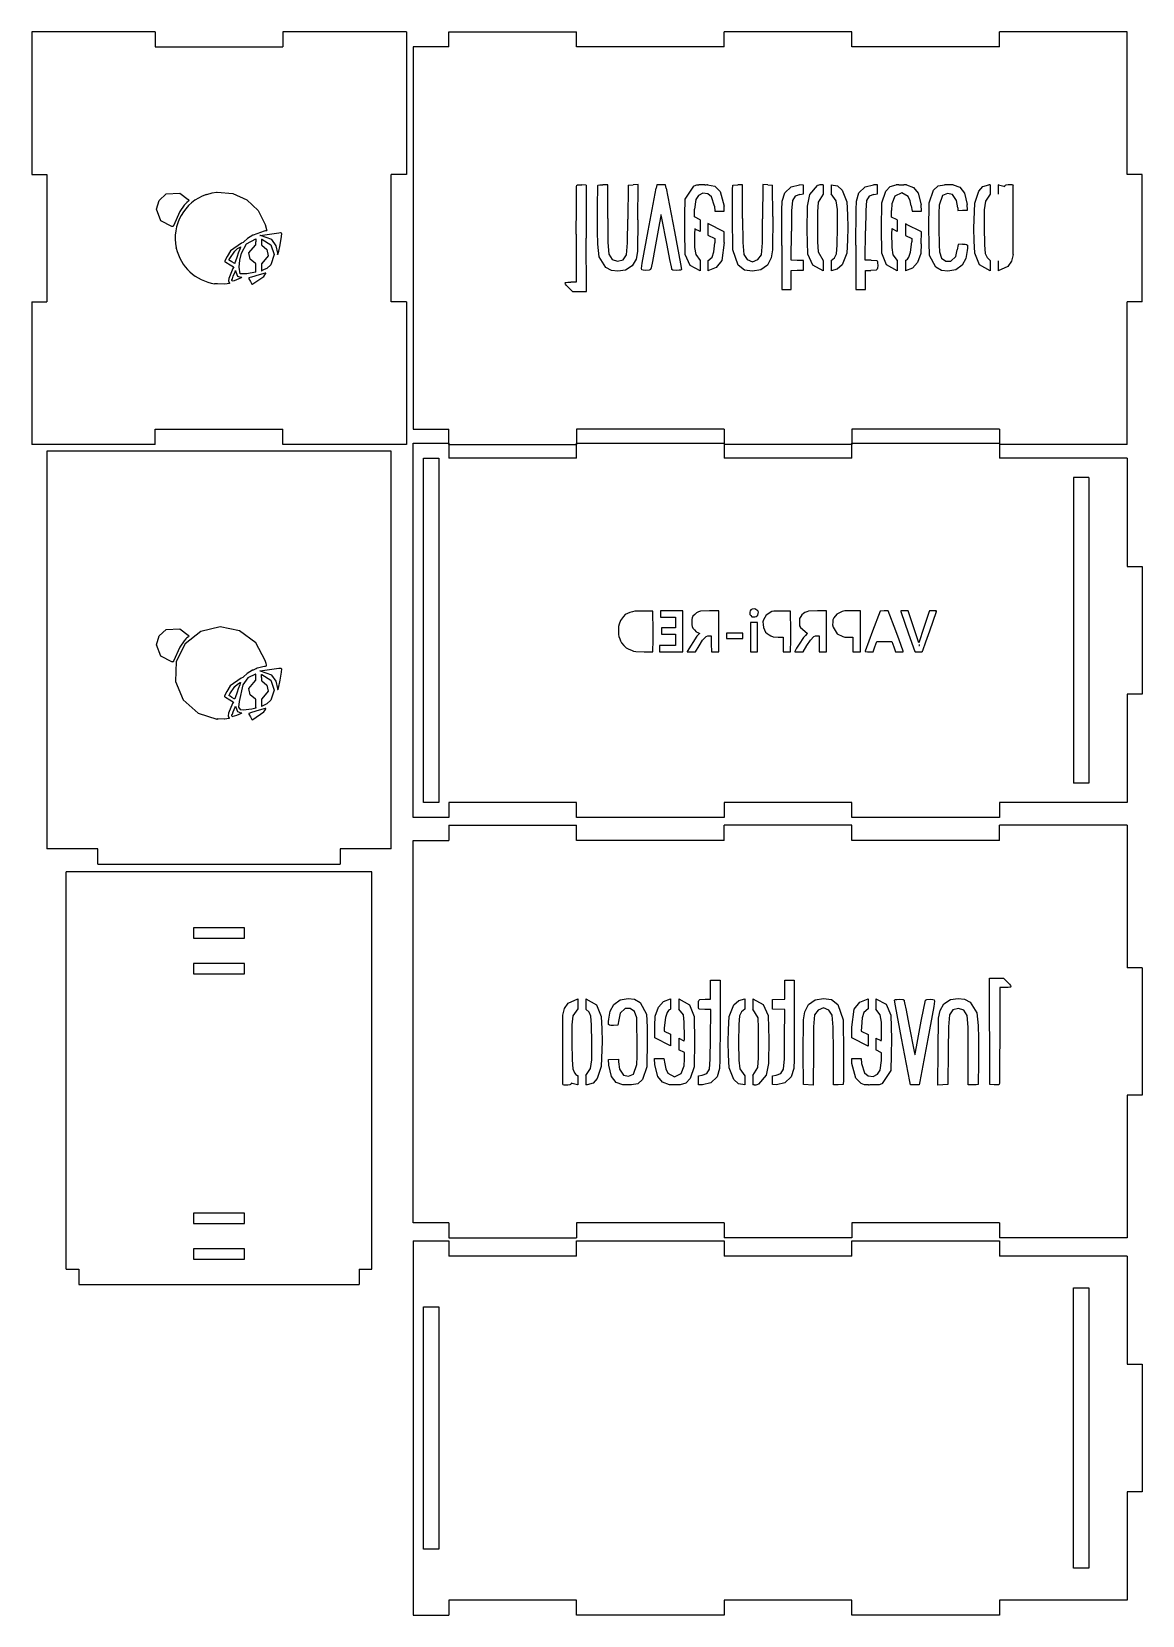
# Model space of a CAD drawing. Header units: millimetres. Extents: x 0 to 436, y 0 to 622.
import ezdxf

# ---------------------------------------------------------------- set-up
doc = ezdxf.new("R2010")
doc.units = ezdxf.units.MM

msp = doc.modelspace()

# ---------------------------------------------------------------- linework, layer by layer
at = {"color": 7, "linetype": 'Continuous'}
for p, q in [((0.13, 621.56), (0.13, 565.56)), ((48.63, 621.56), (0.13, 621.56)), ((48.63, 621.56), (48.63, 615.56)), ((98.63, 621.56), (98.63, 615.56)), ((147.13, 621.56), (98.63, 621.56)), ((147.13, 621.56), (147.13, 565.56)), ((163.85, 621.56), (213.85, 621.56)), ((163.85, 615.56), (163.85, 621.56)), ((213.85, 615.56), (213.85, 621.56)), ((321.85, 621.56), (271.85, 621.56)), ((271.85, 615.56), (271.85, 621.56)), ((321.85, 615.56), (321.85, 621.56)), ((429.85, 621.56), (379.85, 621.56)), ((379.85, 615.56), (379.85, 621.56)), ((429.85, 565.56), (429.85, 621.56)), ((48.63, 615.56), (98.63, 615.56)), ((163.85, 615.56), (149.85, 615.56)), ((149.85, 615.56), (149.85, 465.56)), ((271.85, 615.56), (213.85, 615.56)), ((379.85, 615.56), (321.85, 615.56)), ((0.13, 565.56), (6.13, 565.56)), ((6.13, 565.56), (6.13, 515.56)), ((141.13, 515.56), (141.13, 565.56)), ((147.13, 565.56), (141.13, 565.56)), ((435.85, 565.56), (429.85, 565.56)), ((435.85, 515.56), (435.85, 565.56)), ((217.63, 561.37), (215.91, 561.45)), ((217.63, 561.37), (217.7, 540.47)), ((226.14, 561.51), (224.26, 561.51)), ((226.14, 548.23), (226.14, 561.51)), ((234.15, 561.37), (234.01, 548.02)), ((234.15, 561.37), (236.09, 561.45)), ((238.03, 561.54), (236.09, 561.45)), ((237.94, 547.68), (238.03, 561.54)), ((245.43, 561.51), (245.15, 560.15)), ((248.75, 561.51), (245.43, 561.51)), ((249.04, 560.15), (248.75, 561.51)), ((260, 561.03), (259.92, 560.98)), ((260, 561.02), (260, 561.03)), ((263.02, 561.47), (261.91, 561.49)), ((264.16, 561.5), (263.02, 561.47)), ((278.99, 561.51), (277.19, 561.51)), ((279.06, 548.23), (278.99, 561.51)), ((286.96, 561.54), (286.88, 548.1)), ((288.87, 561.45), (286.96, 561.54)), ((288.87, 561.45), (290.78, 561.37)), ((290.86, 548.99), (290.78, 561.37)), ((302.97, 561.37), (301.4, 561.45)), ((302.97, 557.96), (302.97, 561.37)), ((308.51, 561.23), (308.43, 561.18)), ((308.51, 561.21), (308.51, 561.23)), ((310.6, 561.48), (310.12, 561.48)), ((310.6, 561.48), (310.6, 557.78)), ((313.79, 561.49), (313.79, 557.87)), ((313.79, 561.49), (313.79, 561.49)), ((331.93, 561.51), (330.42, 561.48)), ((331.93, 557.88), (331.93, 561.51)), ((340.33, 561.49), (339.22, 561.5)), ((343.32, 561.5), (342.26, 561.49)), ((361.6, 561.49), (358.29, 561.49)), ((376.13, 561.48), (375.63, 561.48)), ((376.13, 561.48), (376.13, 557.86)), ((379.32, 561.5), (379.32, 557.85)), ((379.48, 561.5), (379.32, 561.5)), ((385.16, 534.73), (385.16, 561.15)), ((68.66, 557.64), (68.76, 557.68)), ((68.76, 557.68), (68.84, 557.71)), ((72.7, 558.52), (72.75, 558.52)), ((72.75, 558.52), (72.91, 558.54)), ((271.8, 551.15), (271.8, 553.09)), ((301.54, 557.72), (302.97, 557.96)), ((330.54, 557.7), (331.93, 557.88)), ((345.22, 553.21), (345.51, 551.15)), ((349.18, 551.15), (349.05, 553.63)), ((367.26, 551.57), (367.16, 553.7)), ((260.12, 548.88), (260.21, 551.9)), ((262.44, 547.73), (260.12, 548.88)), ((262.44, 547.73), (262.44, 543.19)), ((267.98, 553.07), (268.17, 551.15)), ((268.17, 551.15), (271.8, 551.15)), ((337.47, 548.8), (337.47, 551.44)), ((339.7, 547.71), (337.47, 548.8)), ((339.7, 547.71), (339.7, 543.21)), ((345.51, 551.15), (349.18, 551.15)), ((363.41, 552.43), (363.41, 551.4)), ((363.41, 551.4), (365.33, 551.48)), ((365.33, 551.48), (367.26, 551.57)), ((55.67, 545.08), (55.47, 545.09)), ((55.75, 545.37), (55.67, 545.08)), ((87.01, 541.76), (86.95, 541.73)), ((89.58, 541.55), (89.82, 541.61)), ((89.93, 541.54), (89.58, 541.55)), ((213.78, 542.15), (213.78, 523.27)), ((265.44, 546.24), (265.44, 541.69)), ((271.8, 543.07), (265.44, 546.24)), ((265.44, 541.69), (268.09, 540.36)), ((271.8, 538.84), (271.8, 543.07)), ((298.08, 531.88), (298.18, 543.25)), ((327.18, 531.86), (327.28, 543.38)), ((342.89, 546.15), (342.89, 541.62)), ((343.28, 545.96), (342.89, 546.15)), ((342.89, 541.62), (345.4, 540.36)), ((349.16, 543.08), (343.28, 545.96)), ((349.06, 538.33), (349.16, 543.08)), ((56.87, 536.64), (56.86, 536.75)), ((83.13, 538.87), (82.42, 538.62)), ((83.34, 539.11), (83.13, 538.87)), ((87.9, 537.78), (88.12, 537.86)), ((88.02, 540.26), (88.08, 540.27)), ((88.08, 540.27), (88.08, 539.08)), ((88.12, 537.86), (88.08, 539.08)), ((90.32, 540.2), (90.27, 539.04)), ((90.27, 539.04), (90.28, 537.81)), ((90.28, 537.81), (90.48, 537.73)), ((90.32, 540.2), (90.42, 540.18)), ((96.64, 534.67), (96.64, 534.67)), ((217.77, 519.56), (217.7, 540.47)), ((268.09, 540.36), (268.09, 538.67)), ((294.41, 537.68), (294.41, 520.39)), ((323.51, 537.85), (323.51, 520.39)), ((345.4, 540.36), (345.39, 539.08)), ((363.57, 538.1), (363.27, 535.97)), ((365.3, 538.18), (363.57, 538.1)), ((385.15, 534.12), (385.16, 534.73)), ((79.43, 529.27), (79.09, 528.6)), ((79.37, 529.31), (79.43, 529.27)), ((88.12, 530.5), (87.91, 530.57)), ((88.08, 527.18), (88.13, 528.81)), ((88.13, 528.81), (88.12, 530.5)), ((90.46, 530.61), (90.27, 530.54)), ((90.27, 530.54), (90.27, 529.13)), ((262.44, 531.82), (262.44, 527.67)), ((265.44, 531.68), (265.44, 527.69)), ((300.47, 531.81), (298.08, 531.88)), ((302.97, 531.72), (300.47, 531.81)), ((302.97, 528.02), (302.97, 531.72)), ((310.6, 531.78), (310.6, 527.71)), ((313.79, 531.73), (313.79, 527.69)), ((329.5, 531.86), (327.18, 531.86)), ((339.7, 531.79), (339.7, 527.71)), ((342.89, 531.74), (342.89, 527.68)), ((376.13, 531.79), (376.13, 527.71)), ((379.32, 531.7), (379.32, 527.67)), ((73, 522.55), (73, 522.55)), ((78.75, 523.74), (78.75, 523.74)), ((79.93, 527.34), (80.15, 527.8)), ((80.15, 527.8), (80.17, 527.36)), ((81.87, 526.49), (81.88, 526.49)), ((82.24, 525.2), (82.63, 525.19)), ((82.63, 525.19), (82.42, 525.08)), ((83.05, 526.37), (83.05, 526.37)), ((86.89, 522.55), (86.89, 522.55)), ((88.08, 527.18), (87.94, 527.14)), ((213.78, 523.27), (211.62, 523.27)), ((298.12, 527.86), (300.5, 527.93)), ((298.12, 520.39), (298.12, 527.86)), ((300.5, 527.93), (302.97, 528.02)), ((327.22, 527.88), (329.35, 527.88)), ((327.22, 520.39), (327.22, 527.88)), ((210.83, 521.02), (212.31, 519.56)), ((212.31, 519.56), (217.77, 519.56)), ((212.31, 519.56), (212.31, 519.56)), ((294.41, 520.39), (298.12, 520.39)), ((323.51, 520.39), (327.22, 520.39)), ((0.13, 515.56), (0.13, 459.56)), ((0.13, 515.56), (6.13, 515.56)), ((147.13, 515.56), (141.13, 515.56)), ((147.13, 515.56), (147.13, 459.56)), ((429.85, 459.56), (429.85, 515.56)), ((435.85, 515.56), (429.85, 515.56)), ((48.63, 465.56), (98.63, 465.56)), ((48.63, 459.56), (48.63, 465.56)), ((98.63, 459.56), (98.63, 465.56)), ((149.85, 465.56), (163.85, 465.56)), ((149.85, 313.15), (149.85, 460.15)), ((149.85, 460.15), (163.85, 460.15)), ((163.85, 459.56), (163.85, 465.56)), ((163.85, 460.15), (163.85, 454.15)), ((213.85, 465.56), (213.85, 459.56)), ((271.85, 465.56), (213.85, 465.56)), ((213.85, 454.15), (213.85, 460.15)), ((213.85, 460.15), (271.85, 460.15)), ((271.85, 465.56), (271.85, 459.56)), ((271.85, 460.15), (271.85, 454.15)), ((321.85, 465.56), (321.85, 459.56)), ((379.85, 465.56), (321.85, 465.56)), ((321.85, 454.15), (321.85, 460.15)), ((321.85, 460.15), (379.85, 460.15)), ((379.85, 465.56), (379.85, 459.56)), ((379.85, 460.15), (379.85, 454.15)), ((48.63, 459.56), (0.13, 459.56)), ((6.13, 456.89), (6.13, 300.89)), ((141.13, 456.89), (6.13, 456.89)), ((147.13, 459.56), (98.63, 459.56)), ((141.13, 300.89), (141.13, 456.89)), ((153.85, 454.15), (159.8, 454.15)), ((153.85, 319.15), (153.85, 454.15)), ((159.8, 454.15), (159.8, 319.15)), ((163.85, 459.56), (213.85, 459.56)), ((213.85, 454.15), (163.85, 454.15)), ((321.85, 459.56), (271.85, 459.56)), ((321.85, 454.15), (271.85, 454.15)), ((429.85, 459.56), (379.85, 459.56)), ((429.85, 454.15), (379.85, 454.15)), ((429.85, 454.15), (429.85, 411.65)), ((414.85, 446.65), (408.9, 446.65)), ((408.9, 446.65), (408.9, 326.65)), ((414.85, 446.65), (414.85, 326.65)), ((429.85, 411.65), (435.85, 411.65)), ((435.85, 411.65), (435.85, 361.65)), ((233, 392.84), (232.27, 392.11)), ((233.93, 393.28), (233, 392.84)), ((236.81, 394.21), (235.83, 393.97)), ((240.34, 394.22), (236.81, 394.21)), ((243.88, 394.23), (240.34, 394.22)), ((243.91, 386.38), (243.88, 394.23)), ((251.16, 394.3), (246.77, 394.3)), ((246.77, 394.3), (246.77, 393.02)), ((246.77, 393.02), (246.77, 391.75)), ((246.77, 391.75), (249.74, 391.75)), ((249.74, 391.75), (252.71, 391.75)), ((255.54, 394.3), (251.16, 394.3)), ((252.71, 391.75), (252.71, 389.7)), ((255.54, 386.24), (255.54, 394.3)), ((259.31, 391.55), (259.07, 390.85)), ((259.55, 392.24), (259.31, 391.55)), ((260.23, 392.91), (259.55, 392.24)), ((260.91, 393.57), (260.23, 392.91)), ((261.72, 393.89), (260.91, 393.57)), ((262.54, 394.22), (261.72, 393.89)), ((266.1, 394.27), (262.54, 394.22)), ((269.67, 394.32), (266.1, 394.27)), ((269.67, 386.25), (269.67, 394.32)), ((281.83, 393.39), (281.83, 392.89)), ((281.83, 392.89), (282.23, 392.44)), ((282.27, 394.74), (282.05, 394.31)), ((282.23, 392.44), (282.62, 392)), ((282.75, 394.94), (282.27, 394.74)), ((282.62, 392), (283.32, 391.95)), ((285.26, 393.84), (285, 394.28)), ((285.18, 393.28), (285.26, 393.84)), ((291.23, 394.23), (290.45, 393.98)), ((294.55, 394.23), (291.23, 394.23)), ((297.87, 394.23), (294.55, 394.23)), ((297.91, 386.38), (297.87, 394.23)), ((301.83, 392.02), (301.41, 391.26)), ((302.26, 392.79), (301.83, 392.02)), ((302.89, 393.25), (302.26, 392.79)), ((304.94, 394.21), (304.23, 393.96)), ((308.44, 394.26), (304.94, 394.21)), ((311.94, 394.32), (308.44, 394.26)), ((311.94, 386.25), (311.94, 394.32)), ((314.81, 391.51), (314.47, 390.77)), ((319.08, 394.29), (318.16, 394.08)), ((322.15, 394.29), (319.08, 394.29)), ((325.23, 394.3), (322.15, 394.29)), ((325.23, 386.24), (325.23, 394.3)), ((332.95, 394.23), (330.01, 386.32)), ((334.58, 394.27), (332.95, 394.23)), ((336.2, 394.31), (334.58, 394.27)), ((339.12, 386.49), (336.2, 394.31)), ((342.53, 394.3), (341.06, 394.3)), ((341.06, 394.3), (341.06, 394.02)), ((344, 394.3), (342.53, 394.3)), ((346.1, 387.99), (344, 394.3)), ((352.38, 394.3), (352.25, 394.05)), ((355.02, 393.94), (352.35, 386.38)), ((353.85, 394.3), (352.38, 394.3)), ((355.02, 393.94), (355.15, 394.24)), ((230.32, 386.59), (230.31, 385.04)), ((230.33, 388.15), (230.32, 386.59)), ((230.56, 389.03), (230.33, 388.15)), ((249.95, 387.65), (247.19, 387.65)), ((247.19, 387.65), (247.23, 386.42)), ((247.23, 386.42), (247.27, 385.18)), ((252.71, 387.65), (249.95, 387.65)), ((252.71, 389.7), (252.71, 387.65)), ((255.54, 378.18), (255.54, 386.24)), ((259.07, 390.85), (259.07, 389.84)), ((259.07, 389.84), (259.07, 388.83)), ((259.07, 388.83), (259.3, 388.17)), ((259.3, 388.17), (259.52, 387.51)), ((259.52, 387.51), (260.15, 386.82)), ((260.15, 386.82), (260.77, 386.12)), ((260.77, 386.12), (261.44, 385.8)), ((269.67, 378.17), (269.67, 386.25)), ((269.67, 386.25), (269.67, 386.25)), ((275.96, 385.53), (272.78, 385.53)), ((272.78, 385.53), (272.78, 384.47)), ((279.14, 385.53), (275.96, 385.53)), ((279.14, 384.47), (279.14, 385.53)), ((283.53, 389.77), (282.11, 389.77)), ((282.11, 389.77), (282.11, 383.98)), ((284.94, 389.77), (283.53, 389.77)), ((284.94, 383.98), (284.94, 389.77)), ((287.27, 390.83), (287.02, 390)), ((287.02, 390), (287.1, 388.88)), ((287.1, 388.88), (287.18, 387.77)), ((287.18, 387.77), (287.62, 386.88)), ((287.62, 386.88), (288.05, 385.99)), ((288.05, 385.99), (288.63, 385.46)), ((301.41, 391.26), (301.41, 389.84)), ((301.41, 389.84), (301.41, 388.43)), ((301.41, 388.43), (301.78, 387.72)), ((311.94, 378.18), (311.94, 386.25)), ((314.39, 389.81), (314.31, 388.85)), ((314.31, 388.85), (314.54, 387.94)), ((314.47, 390.77), (314.39, 389.81)), ((325.23, 378.18), (325.23, 386.24)), ((325.23, 386.24), (325.23, 386.24)), ((330.01, 386.32), (327.06, 378.41)), ((348.2, 381.69), (346.1, 387.99)), ((350.17, 387.75), (348.2, 381.69)), ((230.31, 385.04), (230.5, 384.26)), ((231.12, 382.58), (231.54, 381.68)), ((231.54, 381.68), (232.48, 380.73)), ((232.48, 380.73), (233.42, 379.77)), ((233.42, 379.77), (234.42, 379.27)), ((249.57, 380.69), (246.42, 380.66)), ((246.42, 380.66), (246.42, 379.45)), ((246.42, 379.45), (246.42, 378.25)), ((247.27, 385.18), (249.99, 385.14)), ((252.71, 380.73), (249.57, 380.69)), ((249.99, 385.14), (252.71, 385.1)), ((252.71, 385.1), (252.71, 382.92)), ((252.71, 382.92), (252.71, 380.73)), ((260.54, 378.25), (261.97, 380.61)), ((264.78, 384.27), (265.36, 384.54)), ((265.36, 384.54), (266.03, 384.54)), ((266.03, 384.54), (266.7, 384.54)), ((266.7, 384.54), (266.74, 381.4)), ((266.74, 381.4), (266.78, 378.25)), ((272.78, 384.47), (272.78, 383.41)), ((272.78, 383.41), (275.96, 383.41)), ((275.96, 383.41), (279.14, 383.41)), ((279.14, 383.41), (279.14, 384.47)), ((282.11, 383.98), (282.11, 378.18)), ((284.94, 378.18), (284.94, 383.98)), ((290.15, 384.5), (291.09, 384.06)), ((291.09, 384.06), (293.03, 384)), ((293.03, 384), (294.98, 383.95)), ((294.98, 383.95), (294.98, 381.06)), ((294.98, 381.06), (294.98, 378.18)), ((302.95, 383.88), (301.23, 381.2)), ((302.82, 378.25), (304.28, 380.65)), ((303.7, 384.66), (302.95, 383.88)), ((307.03, 384.25), (307.65, 384.54)), ((307.65, 384.54), (308.38, 384.54)), ((308.38, 384.54), (309.11, 384.54)), ((309.11, 384.54), (309.11, 381.36)), ((309.11, 381.36), (309.11, 378.18)), ((318.37, 384.17), (319.08, 383.98)), ((319.08, 383.98), (320.67, 383.98)), ((320.67, 383.98), (322.26, 383.98)), ((322.26, 383.98), (322.26, 381.08)), ((322.26, 381.08), (322.26, 378.18)), ((330.24, 378.25), (330.95, 380.23)), ((330.95, 380.23), (331.66, 382.21)), ((331.66, 382.21), (334.65, 382.25)), ((334.65, 382.25), (337.63, 382.29)), ((337.63, 382.29), (338.32, 380.23)), ((338.32, 380.23), (339.01, 378.18)), ((348.19, 380.73), (348.4, 380.73)), ((348.4, 380.73), (348.49, 381.12)), ((55.67, 374.2), (55.47, 374.22)), ((55.75, 374.49), (55.67, 374.2)), ((236.25, 378.53), (237.09, 378.29)), ((237.09, 378.29), (240.45, 378.22)), ((240.45, 378.22), (243.8, 378.15)), ((243.8, 378.15), (243.88, 378.34)), ((243.88, 378.34), (243.88, 378.34)), ((246.42, 378.25), (250.98, 378.22)), ((250.98, 378.22), (255.54, 378.18)), ((257.24, 378.35), (257.24, 378.17)), ((257.24, 378.17), (258.89, 378.21)), ((258.89, 378.21), (260.54, 378.25)), ((266.78, 378.25), (268.23, 378.21)), ((268.23, 378.21), (269.67, 378.17)), ((282.11, 378.18), (283.53, 378.18)), ((283.53, 378.18), (284.94, 378.18)), ((294.98, 378.18), (296.39, 378.18)), ((296.39, 378.18), (297.81, 378.18)), ((297.81, 378.18), (297.88, 378.36)), ((299.5, 378.34), (299.5, 378.17)), ((299.5, 378.17), (301.16, 378.21)), ((301.16, 378.21), (302.82, 378.25)), ((309.11, 378.18), (310.53, 378.18)), ((310.53, 378.18), (311.94, 378.18)), ((322.26, 378.18), (323.74, 378.18)), ((323.74, 378.18), (325.23, 378.18)), ((327.06, 378.41), (327.18, 378.29)), ((328.77, 378.21), (330.24, 378.25)), ((339.01, 378.18), (340.53, 378.18)), ((340.53, 378.18), (342.05, 378.18)), ((342.05, 378.18), (342.05, 378.43)), ((342.05, 378.43), (342.05, 378.43)), ((346.64, 378.32), (346.73, 378.18)), ((346.73, 378.18), (348.28, 378.18)), ((348.28, 378.18), (349.44, 378.18)), ((349.54, 378.45), (349.44, 378.18)), ((349.61, 378.64), (349.54, 378.45)), ((83.01, 368.19), (82.29, 367.94)), ((83.21, 368.42), (83.01, 368.19)), ((86.88, 371.08), (86.82, 371.05)), ((86.88, 371.08), (88.16, 371.7)), ((87.9, 366.9), (88.12, 366.98)), ((88.13, 369.45), (87.97, 369.44)), ((88.12, 366.98), (88.13, 368.21)), ((88.13, 368.21), (88.13, 369.45)), ((88.16, 371.7), (88.64, 371.96)), ((88.64, 371.96), (89.21, 372.1)), ((89.58, 370.67), (89.82, 370.73)), ((89.93, 370.66), (89.58, 370.67)), ((90.27, 368.15), (90.27, 369.33)), ((90.27, 369.33), (90.42, 369.3)), ((90.27, 368.16), (90.28, 366.93)), ((90.28, 366.93), (90.48, 366.85)), ((96.64, 363.79), (96.64, 363.79)), ((435.85, 361.65), (429.85, 361.65)), ((429.85, 361.65), (429.85, 319.15)), ((79.3, 358.58), (78.96, 357.91)), ((79.23, 358.63), (79.3, 358.58)), ((79.93, 356.46), (80.15, 356.92)), ((80.15, 356.92), (80.17, 356.48)), ((81.87, 355.61), (81.88, 355.61)), ((82.24, 354.32), (82.63, 354.31)), ((82.63, 354.31), (82.42, 354.2)), ((83.05, 355.49), (83.05, 355.49)), ((88.12, 359.62), (87.91, 359.7)), ((88.08, 356.3), (87.94, 356.26)), ((88.13, 357.93), (88.12, 359.62)), ((90.46, 359.73), (90.27, 359.66)), ((90.27, 359.66), (90.27, 358.26)), ((90.32, 358.27), (90.32, 358.27)), ((72.82, 351.8), (72.87, 351.86)), ((72.87, 351.86), (73, 351.67)), ((75.76, 351.59), (75.76, 351.59)), ((78.75, 352.86), (78.75, 352.86)), ((86.89, 351.67), (86.89, 351.67)), ((414.85, 326.65), (408.9, 326.65)), ((159.8, 319.15), (153.85, 319.15)), ((213.85, 319.15), (163.85, 319.15)), ((163.85, 319.15), (163.85, 313.15)), ((213.85, 313.15), (213.85, 319.15)), ((321.85, 319.15), (271.85, 319.15)), ((271.85, 319.15), (271.85, 313.15)), ((321.85, 313.15), (321.85, 319.15)), ((429.85, 319.15), (379.85, 319.15)), ((379.85, 319.15), (379.85, 313.15)), ((163.85, 313.15), (149.85, 313.15)), ((271.85, 313.15), (213.85, 313.15)), ((379.85, 313.15), (321.85, 313.15)), ((163.85, 310.2), (163.85, 304.2)), ((163.85, 310.2), (213.85, 310.2)), ((213.85, 304.2), (213.85, 310.2)), ((271.85, 304.2), (271.85, 310.2)), ((321.85, 310.2), (271.85, 310.2)), ((321.85, 304.2), (321.85, 310.2)), ((379.85, 304.2), (379.85, 310.2)), ((429.85, 310.2), (379.85, 310.2)), ((429.85, 310.2), (429.85, 254.2)), ((26.13, 300.89), (6.13, 300.89)), ((26.13, 294.89), (26.13, 300.89)), ((141.13, 300.89), (121.13, 300.89)), ((121.13, 300.89), (121.13, 294.89)), ((149.85, 154.2), (149.85, 304.2)), ((149.85, 304.2), (163.85, 304.2)), ((271.85, 304.2), (213.85, 304.2)), ((379.85, 304.2), (321.85, 304.2)), ((26.13, 294.89), (121.13, 294.89)), ((13.63, 135.9), (13.63, 291.9)), ((133.63, 291.9), (13.63, 291.9)), ((133.63, 135.9), (133.63, 291.9)), ((83.63, 269.9), (63.63, 269.9)), ((63.63, 269.9), (63.63, 265.9)), ((83.63, 265.9), (83.63, 269.9)), ((63.63, 265.9), (83.63, 265.9)), ((83.63, 255.9), (63.63, 255.9)), ((63.63, 255.9), (63.63, 251.9)), ((83.63, 251.9), (83.63, 255.9)), ((63.63, 251.9), (83.63, 251.9)), ((266.48, 249.37), (270.19, 249.37)), ((266.48, 241.88), (266.48, 249.37)), ((270.19, 249.37), (270.19, 231.91)), ((295.58, 249.37), (299.29, 249.37)), ((295.58, 241.9), (295.58, 249.37)), ((299.29, 249.37), (299.29, 232.08)), ((375.93, 250.2), (381.39, 250.2)), ((376.07, 208.39), (375.93, 250.2)), ((381.39, 250.2), (382.87, 248.74)), ((435.85, 254.2), (429.85, 254.2)), ((435.85, 254.2), (435.85, 204.2)), ((379.92, 246.49), (379.92, 227.61)), ((382.08, 246.49), (379.92, 246.49)), ((214.38, 242.09), (214.38, 238.06)), ((217.57, 242.05), (217.57, 237.97)), ((250.81, 242.08), (250.81, 238.02)), ((254, 242.05), (254, 237.97)), ((266.52, 237.9), (264.2, 237.9)), ((264.36, 241.88), (266.48, 241.88)), ((266.43, 226.38), (266.52, 237.9)), ((279.91, 242.07), (279.91, 238.03)), ((283.1, 242.05), (283.1, 237.98)), ((290.73, 241.74), (295.58, 241.9)), ((290.73, 238.04), (290.73, 241.74)), ((295.62, 237.88), (290.73, 238.04)), ((295.52, 226.51), (295.62, 237.88)), ((328.26, 242.07), (328.26, 238.08)), ((331.26, 242.09), (331.26, 237.94)), ((208.54, 235.03), (208.55, 235.64)), ((208.54, 208.61), (208.54, 235.03)), ((230.13, 231.67), (228.4, 231.58)), ((230.43, 233.79), (230.13, 231.67)), ((244.54, 226.68), (244.64, 231.43)), ((248.31, 230.68), (248.3, 229.4)), ((321.9, 226.69), (321.9, 230.92)), ((325.62, 231.1), (325.61, 229.4)), ((250.81, 223.61), (244.54, 226.68)), ((248.3, 229.4), (250.81, 228.14)), ((250.81, 228.14), (250.81, 223.61)), ((254, 226.56), (254, 222.05)), ((328.26, 223.52), (321.9, 226.69)), ((325.61, 229.4), (328.26, 228.07)), ((328.26, 228.07), (328.26, 223.52)), ((331.26, 226.57), (331.26, 222.03)), ((226.44, 218.19), (230.29, 218.36)), ((226.55, 216.06), (226.44, 218.19)), ((230.29, 218.36), (230.29, 217.34)), ((244.52, 218.61), (248.19, 218.61)), ((244.65, 216.13), (244.52, 218.61)), ((248.19, 218.61), (248.48, 216.55)), ((256.23, 220.96), (254, 222.05)), ((256.23, 218.32), (256.23, 220.96)), ((302.92, 208.39), (302.84, 220.77)), ((306.83, 221.66), (306.74, 208.22)), ((314.72, 208.25), (314.64, 221.53)), ((321.9, 218.61), (325.53, 218.61)), ((321.9, 216.67), (321.9, 218.61)), ((325.53, 218.61), (325.72, 216.69)), ((333.59, 220.88), (331.26, 222.03)), ((333.49, 217.87), (333.59, 220.88)), ((355.67, 208.22), (355.76, 222.08)), ((359.69, 221.74), (359.55, 208.39)), ((367.56, 208.25), (367.56, 221.53)), ((214.38, 211.91), (214.38, 208.26)), ((217.57, 211.9), (217.57, 208.28)), ((261.77, 211.88), (263.16, 212.07)), ((261.77, 208.25), (261.77, 211.88)), ((279.91, 211.89), (279.91, 208.27)), ((283.1, 211.98), (283.1, 208.28)), ((290.73, 211.8), (292.16, 212.04)), ((290.73, 208.39), (290.73, 211.8)), ((214.38, 208.26), (214.23, 208.26)), ((218.08, 208.28), (217.57, 208.28)), ((235.41, 208.27), (232.1, 208.27)), ((251.44, 208.27), (250.38, 208.26)), ((254.48, 208.26), (253.38, 208.27)), ((263.28, 208.28), (261.77, 208.25)), ((279.91, 208.27), (279.91, 208.27)), ((283.58, 208.28), (283.1, 208.28)), ((285.27, 208.58), (285.19, 208.54)), ((285.19, 208.54), (285.19, 208.55)), ((292.3, 208.32), (290.73, 208.39)), ((306.74, 208.22), (302.92, 208.39)), ((316.51, 208.25), (314.72, 208.25)), ((330.68, 208.29), (329.54, 208.26)), ((331.79, 208.27), (330.68, 208.29)), ((333.78, 208.78), (333.7, 208.73)), ((333.7, 208.73), (333.7, 208.74)), ((344.95, 208.25), (344.66, 209.61)), ((348.27, 208.25), (344.95, 208.25)), ((348.55, 209.61), (348.27, 208.25)), ((359.55, 208.39), (355.67, 208.22)), ((369.44, 208.25), (367.56, 208.25)), ((377.79, 208.31), (376.07, 208.39)), ((435.85, 204.2), (429.85, 204.2)), ((429.85, 204.2), (429.85, 148.2)), ((83.63, 157.9), (63.63, 157.9)), ((63.63, 157.9), (63.63, 153.9)), ((83.63, 153.9), (83.63, 157.9)), ((63.63, 153.9), (83.63, 153.9)), ((163.85, 154.2), (149.85, 154.2)), ((163.85, 154.2), (163.85, 148.2)), ((271.85, 154.2), (213.85, 154.2)), ((213.85, 154.2), (213.85, 148.2)), ((271.85, 154.2), (271.85, 148.2)), ((379.85, 154.2), (321.85, 154.2)), ((321.85, 154.2), (321.85, 148.2)), ((379.85, 154.2), (379.85, 148.2)), ((83.63, 143.9), (63.63, 143.9)), ((63.63, 143.9), (63.63, 139.9)), ((83.63, 139.9), (83.63, 143.9)), ((149.85, 147.13), (149.85, 0.13)), ((149.85, 147.13), (163.85, 147.13)), ((163.85, 148.2), (213.85, 148.2)), ((163.85, 147.13), (163.85, 141.13)), ((213.85, 141.13), (213.85, 147.13)), ((213.85, 147.13), (271.85, 147.13)), ((321.85, 148.2), (271.85, 148.2)), ((271.85, 147.13), (271.85, 141.13)), ((321.85, 141.13), (321.85, 147.13)), ((321.85, 147.13), (379.85, 147.13)), ((429.85, 148.2), (379.85, 148.2)), ((379.85, 147.13), (379.85, 141.13)), ((63.63, 139.9), (83.63, 139.9)), ((213.85, 141.13), (163.85, 141.13)), ((321.85, 141.13), (271.85, 141.13)), ((429.85, 141.13), (379.85, 141.13)), ((429.85, 141.13), (429.85, 98.63)), ((13.63, 135.9), (18.63, 135.9)), ((18.63, 135.9), (18.63, 129.9)), ((128.63, 135.9), (133.63, 135.9)), ((128.63, 135.9), (128.63, 129.9)), ((18.63, 129.9), (128.63, 129.9)), ((408.9, 18.63), (408.9, 128.63)), ((408.9, 128.63), (414.85, 128.63)), ((414.85, 128.63), (414.85, 18.63)), ((153.85, 26.13), (153.85, 121.13)), ((153.85, 121.13), (159.8, 121.13)), ((159.8, 121.13), (159.8, 26.13)), ((429.85, 98.63), (435.85, 98.63)), ((435.85, 98.63), (435.85, 48.63)), ((435.85, 48.63), (429.85, 48.63)), ((429.85, 48.63), (429.85, 6.13)), ((159.8, 26.13), (153.85, 26.13)), ((414.85, 18.63), (408.9, 18.63)), ((149.85, 0.13), (163.85, 0.13)), ((213.85, 6.13), (163.85, 6.13)), ((163.85, 6.13), (163.85, 0.13)), ((213.85, 0.13), (213.85, 6.13)), ((271.85, 0.13), (213.85, 0.13)), ((321.85, 6.13), (271.85, 6.13)), ((271.85, 6.13), (271.85, 0.13)), ((321.85, 0.13), (321.85, 6.13)), ((379.85, 0.13), (321.85, 0.13)), ((429.85, 6.13), (379.85, 6.13)), ((379.85, 6.13), (379.85, 0.13))]:
    msp.add_line(p, q, dxfattribs=at)
at = {"color": 7, "linetype": 'Continuous', "flags": 128}
for points in [[(213.78, 542.15), (213.82, 552.71), (213.93, 560.62), (213.98, 561.28), (214.02, 561.34), (214.1, 561.38), (214.26, 561.41), (214.59, 561.45), (215.91, 561.45)], [(230.06, 527.61), (227.56, 527.83), (225.36, 528.99), (222.77, 533.2), (222.23, 538.18), (222.14, 543.2), (222.11, 553.25), (222.23, 560.79), (222.25, 561.11), (222.27, 561.26), (222.32, 561.33), (222.39, 561.36), (223, 561.46), (224.26, 561.51)], [(241.09, 527.88), (240.02, 527.94), (239.53, 528.14), (239.36, 528.61), (239.67, 530.73), (241.94, 543.35), (245.15, 560.15)], [(249.04, 560.15), (252.36, 543.18), (254.72, 530.43), (255.04, 528.3), (254.91, 528.09), (254.66, 528.01), (254.12, 527.92), (253.04, 527.88), (251.62, 528.04), (251.33, 528.24), (251.24, 528.59), (251.1, 529.29), (250.54, 532.12), (249.45, 537.78), (247.18, 549.08), (247.04, 549.6), (247.03, 549.65), (247.02, 549.67), (247.02, 549.67), (247.01, 549.62), (247, 549.57), (246.95, 549.34), (246.41, 546.51), (244.58, 536.43), (243.63, 531.39), (243.1, 528.89), (242.93, 528.27), (242.36, 528), (241.09, 527.88)], [(262.44, 527.67), (258.4, 529.86), (256.51, 534.08), (256.32, 543.43), (256.32, 549.67), (256.56, 555.9), (259.92, 560.98)], [(260, 561.02), (261.05, 561.4), (261.91, 561.49)], [(264.16, 561.5), (264.74, 561.47), (265.18, 561.55), (265.25, 561.54), (265.28, 561.51), (265.28, 561.47)], [(265.28, 561.47), (268.18, 560.94), (270.28, 558.82), (271.8, 553.09)], [(275.02, 548.73), (275.05, 556.02), (275.09, 558.76), (275.13, 560.12), (275.16, 560.8), (275.18, 561.15), (275.22, 561.31), (275.37, 561.38), (277.19, 561.51)], [(294.41, 537.68), (294.47, 551.54), (294.62, 555), (295.61, 558.29), (298.08, 560.66), (301.4, 561.45)], [(310.6, 527.71), (306.57, 529.94), (304.66, 534.2), (304.39, 543.63), (304.51, 553.06), (305.42, 557.65), (308.43, 561.18)], [(313.79, 561.49), (316.23, 561.09), (318.09, 559.42), (319.91, 554.77), (320.22, 549.75), (320.28, 544.72), (320.21, 539.69), (319.89, 534.67), (318.05, 530.06), (316.17, 528.42), (313.79, 527.69)], [(323.51, 537.85), (323.56, 551.62), (323.69, 555.06), (324.65, 558.33), (327.12, 560.69), (330.42, 561.48)], [(339.7, 527.71), (335.53, 530.1), (333.67, 534.61), (333.54, 544.49), (333.7, 554.37), (335.19, 558.99), (336.9, 560.76), (339.22, 561.5)], [(340.32, 561.49), (341.41, 561.48), (342.26, 561.49)], [(343.32, 561.5), (346.05, 560.47), (347.95, 558.16), (349.05, 553.63)], [(359.61, 527.6), (357.05, 527.89), (354.83, 529.21), (352.42, 533.7), (352.17, 538.88), (352.11, 544.07), (352.22, 554.45), (353.88, 559.31), (355.76, 561.07), (358.29, 561.49)], [(361.6, 561.49), (364.3, 560.5), (366.09, 558.18), (367.16, 553.7)], [(376.13, 527.71), (371.98, 530.1), (370.18, 534.62), (369.86, 539.54), (369.79, 544.47), (370.1, 554.33), (371.67, 558.97), (373.32, 560.78), (375.63, 561.48)], [(379.48, 561.5), (381.52, 560.97), (381.88, 560.8), (381.92, 560.81), (381.94, 560.82), (381.96, 560.89), (381.97, 561.07), (382.16, 561.35), (382.49, 561.46), (383.2, 561.55), (384.62, 561.55)], [(384.62, 561.55), (385.04, 561.47), (385.16, 561.15)], [(55.05, 545.14), (50.82, 547.37), (49.15, 551.89), (50.16, 555.36), (52.86, 557.87), (58.2, 558.16), (61.46, 555.65), (61.72, 555.35), (61.66, 555), (61.04, 554.57), (60.61, 554.19), (59.93, 553.44), (58.2, 550.94), (55.75, 545.37)], [(68.84, 557.71), (70.98, 558.27), (72.7, 558.52)], [(72.91, 558.54), (78.98, 558.06), (84.55, 555.54), (88.97, 551.36), (91.69, 545.96), (92.19, 543.99), (92.28, 543.76), (92.33, 543.59), (92.27, 543.47), (92.14, 543.4), (91.86, 543.37), (91.29, 543.28), (87.01, 541.76)], [(267.98, 553.07), (266.85, 556.73), (265.4, 557.95), (263.49, 558.16), (261.79, 557.31), (260.72, 555.71), (260.21, 551.9)], [(301.54, 557.72), (299.66, 557.04), (298.61, 555.34), (298.28, 551.32), (298.18, 543.25)], [(310.6, 557.78), (308.65, 554.63), (308.42, 550.82), (308.38, 546.99), (308.38, 543.16), (308.41, 539.16), (308.63, 535.15), (310.6, 531.78)], [(313.79, 531.73), (315.06, 532.86), (315.84, 534.41), (316.17, 537.85), (316.26, 544.79), (316.2, 551.73), (315.73, 555.15), (313.79, 557.87)], [(330.54, 557.7), (328.69, 557.01), (327.62, 555.36), (327.39, 551.37), (327.28, 543.38)], [(345.22, 553.21), (344.81, 555.15), (344.02, 556.94), (341.44, 558.26), (338.82, 557.06), (337.59, 554.05), (337.47, 551.44)], [(363.41, 552.43), (362.99, 555.27), (361.42, 557.62), (359.37, 558.07), (357.45, 557.27), (356.18, 553.52), (356.08, 550.33), (356.04, 544.64)], [(376.13, 557.86), (374.31, 555.06), (373.87, 551.67), (373.8, 544.8), (373.9, 537.94), (374.2, 534.53), (374.92, 532.98), (376.13, 531.79)], [(226.14, 548.23), (226.22, 538.86), (226.62, 534.2), (227.84, 532.22), (230, 531.45), (232.19, 532.08), (233.51, 533.99), (233.87, 538.65), (234.01, 548.02)], [(237.94, 547.68), (237.78, 535.35), (237.23, 532.33), (235.67, 529.69), (233.1, 528.02), (230.06, 527.61)], [(282.97, 527.61), (279.81, 528.04), (277.26, 529.95), (275.21, 535.9), (275.02, 548.73)], [(279.06, 548.23), (279.15, 538.84), (279.54, 534.18), (280.8, 532.22), (282.92, 531.31), (285.06, 532.15), (286.41, 534.05), (286.8, 538.71), (286.88, 548.1)], [(290.86, 548.99), (290.74, 536.02), (290.23, 532.82), (288.75, 529.97), (286.16, 528.05), (282.97, 527.61)], [(55.47, 545.09), (55.23, 545.12), (55.05, 545.14)], [(86.95, 541.73), (84.83, 540.39), (83.34, 539.11)], [(89.82, 541.61), (97.06, 542.65), (97.69, 542.74), (97.98, 542.66), (98.13, 542.41), (97.96, 541.15), (97.51, 537.97), (96.8, 534.78), (96.72, 534.48), (96.68, 534.34), (96.66, 534.26), (96.65, 534.23), (96.64, 534.19), (96.63, 534.19), (96.63, 534.19), (96.63, 534.2), (96.64, 534.31), (96.64, 534.4), (96.64, 534.67)], [(96.64, 534.67), (96.02, 537.58), (94.28, 539.98), (89.93, 541.54)], [(262.44, 543.19), (260.47, 544.13), (260.38, 544.17), (260.31, 544.2), (260.29, 544.21), (260.28, 544.21), (260.28, 544.2), (260.27, 544.1), (260.24, 543.69), (260.2, 542.72), (260.22, 536.91), (260.67, 534.06), (262.44, 531.82)], [(339.7, 543.21), (337.73, 544.14), (337.65, 544.18), (337.61, 544.2), (337.57, 544.21), (337.57, 544.21), (337.56, 544.21), (337.52, 543.67), (337.5, 542.7), (337.58, 536.88), (337.91, 534), (339.7, 531.79)], [(356.04, 544.64), (356.11, 537.82), (356.22, 535.15), (357.12, 532.67), (358.72, 531.49), (360.72, 531.57), (362.64, 533.34), (363.27, 535.97)], [(82.42, 538.62), (78.19, 535.58), (76.78, 533.34), (76.21, 532.14), (75.96, 531.53), (75.91, 531.36), (75.93, 531.3), (76, 531.26), (76.36, 531.12), (78.03, 530.1), (79.37, 529.31)], [(78.69, 531.23), (78.03, 531.63), (77.79, 531.78), (77.63, 531.84), (77.56, 531.87), (77.55, 531.93), (77.63, 532.11), (77.86, 532.57), (79.79, 535.43), (80.9, 536.46), (81.95, 537.06), (82.05, 537.08), (82.08, 537.07), (82.1, 537.05), (82.1, 536.96), (82.07, 536.86), (81.98, 536.64), (81.75, 536.18), (81.17, 534.61), (80.79, 533.28), (79.98, 531.06), (79.89, 530.79), (79.86, 530.67), (79.84, 530.61), (79.83, 530.59), (79.77, 530.59), (79.58, 530.71), (78.69, 531.23)], [(81.88, 526.49), (81.48, 529.16), (81.81, 531.88), (82.46, 534.59), (84.4, 538.29), (88.02, 540.26)], [(87.91, 530.57), (85.9, 532.24), (85.36, 534.75), (87.9, 537.78)], [(90.42, 540.18), (93.95, 537.95), (95.24, 534.08), (93.89, 530.11), (92.34, 528.69), (91.35, 528.22), (90.83, 527.94), (90.57, 527.79), (90.41, 527.76)], [(90.48, 537.73), (92.4, 536.07), (92.9, 533.62), (90.46, 530.61)], [(271.8, 538.84), (270.88, 531.79), (268.7, 529), (265.44, 527.69)], [(265.44, 531.68), (267.05, 533.12), (267.72, 535.22), (268.09, 538.67)], [(342.89, 531.74), (342.91, 531.76), (342.94, 531.78), (343, 531.79), (343.13, 531.84), (343.34, 531.97), (343.71, 532.31), (344.3, 533.14), (344.94, 535.05), (345.39, 539.08)], [(349.06, 538.33), (348.91, 534.51), (347.67, 530.93), (345.67, 528.74), (342.89, 527.68)], [(365.3, 538.18), (366.34, 538.19), (366.86, 538.11), (367.22, 537.77), (367.26, 537.12), (367.24, 536.61), (367.18, 535.69), (366.66, 532.62), (365.2, 529.88), (362.67, 528.09), (359.61, 527.6)], [(79.09, 528.6), (77.49, 524.77), (77.34, 523.76), (77.78, 522.83), (77.78, 522.81), (77.76, 522.79), (77.54, 522.74), (77.3, 522.7), (76.79, 522.63), (75.76, 522.53), (73, 522.55)], [(90.27, 529.13), (90.26, 528.02), (90.27, 527.87), (90.29, 527.79), (90.3, 527.75), (90.32, 527.73), (90.41, 527.76)], [(329.5, 531.86), (331.59, 531.74), (331.83, 531.64), (331.96, 531.43), (331.98, 530.91), (332.03, 529.86), (331.98, 528.82), (331.86, 528.31), (331.43, 528.04), (329.35, 527.88)], [(385.15, 534.12), (384.59, 531.54), (383.06, 529.38), (379.32, 527.67)], [(73, 522.55), (72.37, 522.59), (71.88, 522.67)], [(78.75, 523.74), (78.65, 523.94), (78.71, 524.19), (78.85, 524.64), (79.18, 525.56), (79.93, 527.34)], [(80.17, 527.36), (80.87, 525.67), (82.24, 525.2)], [(87.94, 527.14), (84.56, 526.54), (81.87, 526.49)], [(86.89, 522.55), (91.19, 525.52), (91.61, 526.12), (92, 526.72), (92.02, 526.78), (92.02, 526.81), (91.98, 526.84), (91.9, 526.84), (91.69, 526.81), (89.42, 526.16), (86.4, 525.22), (85.38, 524.93), (85.29, 524.89), (85.27, 524.82), (85.37, 524.62), (85.93, 523.57), (86.23, 523), (86.54, 522.51), (86.7, 522.46), (86.89, 522.55)], [(210.83, 521.02), (209.91, 522.01), (209.55, 522.47), (209.41, 522.69), (209.35, 522.88), (209.42, 523.02), (209.54, 523.1), (209.83, 523.18), (210.42, 523.25), (211.62, 523.27)], [(232.27, 392.11), (231.1, 390.5), (230.56, 389.03)], [(235.83, 393.97), (234.75, 393.62), (233.93, 393.28)], [(282.05, 394.31), (281.88, 393.81), (281.83, 393.39)], [(285, 394.28), (283.85, 395.1), (282.75, 394.94)], [(283.32, 391.95), (283.88, 391.94), (284.3, 392.02)], [(284.3, 392.02), (284.96, 392.61), (285.18, 393.28)], [(290.45, 393.98), (288.23, 392.64), (287.27, 390.83)], [(304.23, 393.96), (303.46, 393.6), (302.89, 393.25)], [(318.16, 394.08), (315.96, 393.04), (314.81, 391.51)], [(341.06, 394.02), (344.12, 385.21), (346.64, 378.32)], [(352.25, 394.05), (351.07, 390.52), (350.17, 387.75)], [(355.15, 394.24), (354.42, 394.28), (353.85, 394.3)], [(55.05, 374.26), (50.82, 376.49), (49.15, 381.01), (50.16, 384.49), (52.86, 386.99), (58.2, 387.28), (61.46, 384.77), (61.72, 384.47), (61.66, 384.12), (61.04, 383.69), (60.61, 383.31), (59.93, 382.56), (58.2, 380.06), (55.75, 374.49)], [(89.21, 372.1), (90.83, 372.45), (91.51, 372.6), (91.84, 372.65), (92.11, 372.69), (92.19, 372.75), (92.22, 372.86), (92.21, 373.14), (92.11, 373.62), (91.75, 374.82), (88.03, 381.79), (81.71, 386.44), (74.01, 387.98), (66.43, 386.16), (60.33, 381.31), (56.81, 374.36), (56.52, 366.58), (59.58, 359.39), (65.38, 354.14), (72.82, 351.8)], [(243.88, 378.34), (243.92, 382.84), (243.91, 386.38)], [(261.44, 385.8), (261.96, 385.54), (262.09, 385.5), (262.14, 385.47), (262.16, 385.46), (262.16, 385.44), (262.02, 385.26), (261.09, 384.32), (257.24, 378.35)], [(288.63, 385.46), (289.46, 384.87), (290.15, 384.5)], [(297.88, 378.36), (297.92, 382.85), (297.91, 386.38)], [(301.78, 387.72), (304.36, 385.5), (304.41, 385.46), (304.42, 385.44), (304.41, 385.42), (304.38, 385.38), (304.28, 385.28), (303.7, 384.66)], [(314.54, 387.94), (316.16, 385.27), (318.37, 384.17)], [(342.05, 378.43), (340.44, 382.95), (339.12, 386.49)], [(352.35, 386.38), (350.82, 382.04), (349.61, 378.64)], [(230.5, 384.26), (230.81, 383.31), (231.12, 382.58)], [(234.42, 379.27), (235.43, 378.82), (236.25, 378.53)], [(261.97, 380.61), (263.36, 382.83), (264.78, 384.27)], [(301.23, 381.2), (300.23, 379.62), (299.5, 378.34)], [(304.28, 380.65), (305.63, 382.83), (307.03, 384.25)], [(55.47, 374.22), (55.23, 374.24), (55.05, 374.26)], [(327.18, 378.29), (328.07, 378.21), (328.77, 378.21)], [(82.29, 367.94), (78.05, 364.89), (76.65, 362.66), (76.08, 361.45), (75.83, 360.84), (75.77, 360.68), (75.8, 360.62), (75.87, 360.57), (76.22, 360.43), (77.9, 359.42), (79.23, 358.63)], [(87.97, 369.44), (84.93, 368.03), (82.99, 365.3), (81.49, 358.72), (81.32, 356.46), (81.91, 355.53), (83.05, 355.49)], [(86.82, 371.05), (84.7, 369.71), (83.21, 368.42)], [(87.91, 359.7), (85.9, 361.36), (85.36, 363.87), (87.9, 366.9)], [(89.82, 370.73), (97.06, 371.78), (97.69, 371.86), (97.98, 371.78), (98.13, 371.53), (97.96, 370.27), (97.51, 367.09), (96.8, 363.9), (96.72, 363.61), (96.68, 363.46), (96.66, 363.38), (96.65, 363.35), (96.64, 363.31), (96.63, 363.31), (96.63, 363.31), (96.63, 363.32), (96.64, 363.43), (96.64, 363.52), (96.64, 363.79)], [(96.64, 363.79), (96.02, 366.7), (94.28, 369.1), (89.93, 370.66)], [(90.42, 369.3), (93.95, 367.07), (95.24, 363.2), (93.89, 359.23), (92.34, 357.81), (91.35, 357.34), (90.83, 357.06), (90.57, 356.91), (90.41, 356.88)], [(90.48, 366.85), (92.4, 365.19), (92.9, 362.74), (90.46, 359.73)], [(78.69, 360.35), (78.03, 360.75), (77.79, 360.9), (77.63, 360.96), (77.56, 361), (77.55, 361.05), (77.63, 361.23), (77.86, 361.69), (79.79, 364.55), (80.9, 365.58), (81.95, 366.18), (82.05, 366.2), (82.08, 366.19), (82.1, 366.17), (82.1, 366.08), (82.07, 365.98), (81.98, 365.76), (81.75, 365.3), (81.17, 363.73), (80.79, 362.4), (79.98, 360.18), (79.89, 359.91), (79.86, 359.79), (79.84, 359.74), (79.83, 359.71), (79.77, 359.71), (79.58, 359.83), (78.69, 360.35)], [(78.96, 357.91), (77.36, 354.09), (77.2, 353.08), (77.64, 352.15), (77.65, 352.13), (77.63, 352.11), (77.41, 352.06), (77.17, 352.02), (76.66, 351.95), (75.63, 351.84), (72.87, 351.86)], [(78.75, 352.86), (78.65, 353.06), (78.71, 353.31), (78.85, 353.76), (79.18, 354.68), (79.93, 356.46)], [(80.17, 356.48), (80.87, 354.79), (82.24, 354.32)], [(83.05, 355.49), (86.44, 355.89), (88.11, 356.23), (88.14, 356.26), (88.15, 356.3), (88.13, 356.43), (88.1, 356.67), (88.13, 357.07), (88.13, 357.93)], [(86.89, 351.67), (91.19, 354.64), (91.61, 355.24), (92, 355.84), (92.02, 355.9), (92.02, 355.93), (91.98, 355.96), (91.9, 355.96), (91.69, 355.93), (89.42, 355.28), (86.4, 354.35), (85.38, 354.05), (85.29, 354.01), (85.27, 353.94), (85.37, 353.74), (85.93, 352.69), (86.23, 352.12), (86.54, 351.63), (86.7, 351.58), (86.89, 351.67)], [(90.27, 358.26), (90.26, 357.14), (90.27, 356.99), (90.29, 356.91), (90.3, 356.87), (90.32, 356.85), (90.41, 356.88)], [(90.32, 358.27), (90.32, 358.27), (90.32, 358.27)], [(73, 351.67), (72.88, 351.78), (72.85, 351.81), (72.84, 351.82), (72.84, 351.82), (72.84, 351.82), (72.84, 351.82), (72.84, 351.82), (72.84, 351.82)], [(382.87, 248.74), (383.79, 247.75), (384.15, 247.29), (384.29, 247.07), (384.35, 246.88), (384.29, 246.75), (384.16, 246.66), (383.87, 246.58), (383.28, 246.51), (382.08, 246.49)], [(208.55, 235.64), (209.11, 238.22), (210.65, 240.38), (214.38, 242.09)], [(214.38, 238.06), (212.41, 235.32), (212.06, 231.89), (212.06, 224.97), (212.14, 218.06), (212.38, 214.61), (213.12, 213.06), (213.67, 212.4), (214, 212.12), (214.19, 212.01), (214.28, 211.96), (214.38, 211.91)], [(217.57, 242.05), (221.72, 239.66), (223.52, 235.14), (223.84, 230.22), (223.91, 225.29), (223.61, 215.43), (222.03, 210.8), (220.38, 208.98), (218.08, 208.28)], [(217.57, 211.9), (219.4, 214.7), (219.83, 218.09), (219.9, 224.96), (219.8, 231.82), (219.51, 235.23), (218.78, 236.78), (217.57, 237.97)], [(228.4, 231.58), (227.36, 231.57), (226.84, 231.65), (226.48, 231.99), (226.44, 232.64), (226.46, 233.15), (226.53, 234.07), (227.04, 237.14), (228.5, 239.88), (231.03, 241.67), (234.09, 242.16)], [(237.67, 225.12), (237.59, 231.94), (237.48, 234.61), (236.59, 237.09), (234.98, 238.27), (232.98, 238.2), (231.06, 236.42), (230.43, 233.79)], [(234.09, 242.16), (236.66, 241.87), (238.87, 240.55), (241.28, 236.06), (241.53, 230.88), (241.6, 225.69), (241.48, 215.31), (239.82, 210.45), (237.94, 208.69), (235.41, 208.27)], [(244.64, 231.43), (244.79, 235.25), (246.03, 238.83), (248.03, 241.02), (250.81, 242.08)], [(250.81, 238.02), (250.79, 238), (250.77, 237.98), (250.7, 237.97), (250.58, 237.92), (250.36, 237.79), (249.99, 237.45), (249.4, 236.62), (248.76, 234.71), (248.31, 230.68)], [(254, 242.05), (258.17, 239.66), (260.03, 235.15), (260.16, 225.27), (260, 215.39), (258.51, 210.77), (256.8, 209), (254.48, 208.26)], [(254, 226.56), (255.97, 225.62), (256.05, 225.58), (256.1, 225.56), (256.13, 225.55), (256.13, 225.55), (256.14, 225.55), (256.18, 226.09), (256.2, 227.06), (256.12, 232.88), (255.79, 235.76), (254, 237.97)], [(264.2, 237.9), (262.11, 238.03), (261.87, 238.12), (261.74, 238.33), (261.72, 238.85), (261.67, 239.9), (261.72, 240.94), (261.85, 241.45), (262.27, 241.72), (264.36, 241.88)], [(279.91, 208.27), (277.47, 208.67), (275.61, 210.34), (273.79, 214.99), (273.48, 220.01), (273.42, 225.04), (273.49, 230.07), (273.81, 235.09), (275.65, 239.7), (277.54, 241.34), (279.91, 242.07)], [(279.91, 238.03), (278.64, 236.9), (277.86, 235.36), (277.53, 231.91), (277.44, 224.97), (277.5, 218.03), (277.97, 214.61), (279.91, 211.89)], [(283.1, 242.05), (287.13, 239.82), (289.04, 235.56), (289.31, 226.13), (289.19, 216.7), (288.28, 212.11), (285.27, 208.58)], [(283.1, 211.98), (285.05, 215.13), (285.29, 218.94), (285.32, 222.77), (285.32, 226.6), (285.29, 230.61), (285.08, 234.61), (283.1, 237.98)], [(302.84, 220.77), (302.96, 233.74), (303.47, 236.94), (304.95, 239.79), (307.54, 241.71), (310.73, 242.15)], [(314.64, 221.53), (314.55, 230.92), (314.16, 235.58), (312.9, 237.54), (310.78, 238.45), (308.64, 237.61), (307.29, 235.71), (306.91, 231.05), (306.83, 221.66)], [(310.73, 242.15), (313.89, 241.72), (316.44, 239.81), (318.49, 233.86), (318.68, 221.03)], [(321.9, 230.92), (322.82, 237.97), (325.01, 240.76), (328.26, 242.07)], [(328.26, 238.08), (326.65, 236.64), (325.98, 234.54), (325.62, 231.1)], [(331.26, 242.09), (335.3, 239.9), (337.19, 235.68), (337.39, 226.33), (337.38, 220.09), (337.14, 213.86), (333.78, 208.78)], [(331.26, 226.57), (333.23, 225.63), (333.32, 225.59), (333.4, 225.56), (333.41, 225.55), (333.42, 225.55), (333.42, 225.56), (333.43, 225.66), (333.47, 226.07), (333.5, 227.04), (333.48, 232.85), (333.03, 235.71), (331.26, 237.94)], [(344.66, 209.61), (341.35, 226.58), (338.98, 239.33), (338.66, 241.47), (338.79, 241.67), (339.05, 241.75), (339.58, 241.84), (340.66, 241.88), (342.08, 241.72), (342.37, 241.52), (342.46, 241.17), (342.61, 240.47), (343.16, 237.64), (344.25, 231.98), (346.52, 220.68), (346.66, 220.16), (346.67, 220.11), (346.68, 220.09), (346.69, 220.09), (346.69, 220.14), (346.7, 220.19), (346.75, 220.42), (347.29, 223.25), (349.12, 233.33), (350.08, 238.37), (350.6, 240.87), (350.78, 241.49), (351.34, 241.76), (352.61, 241.88)], [(352.61, 241.88), (353.68, 241.82), (354.17, 241.63), (354.34, 241.15), (354.03, 239.03), (351.76, 226.41), (348.55, 209.61)], [(355.76, 222.08), (355.92, 234.41), (356.48, 237.43), (358.03, 240.07), (360.6, 241.74), (363.64, 242.16)], [(367.56, 221.53), (367.48, 230.91), (367.09, 235.56), (365.86, 237.54), (363.7, 238.31), (361.52, 237.69), (360.19, 235.78), (359.83, 231.11), (359.69, 221.74)], [(363.64, 242.16), (366.14, 241.93), (368.34, 240.77), (370.93, 236.56), (371.47, 231.58), (371.57, 226.56), (371.59, 216.51), (371.47, 208.97), (371.45, 208.65), (371.43, 208.5), (371.39, 208.44), (371.32, 208.4), (370.7, 208.3), (369.44, 208.25)], [(270.19, 231.91), (270.14, 218.14), (270.01, 214.7), (269.05, 211.43), (266.58, 209.07), (263.28, 208.28)], [(299.29, 232.08), (299.23, 218.22), (299.09, 214.76), (298.09, 211.47), (295.63, 209.1), (292.3, 208.32)], [(230.29, 217.34), (230.71, 214.5), (232.28, 212.14), (234.33, 211.69), (236.25, 212.49), (237.52, 216.24), (237.62, 219.43), (237.67, 225.12)], [(263.16, 212.07), (265.01, 212.75), (266.09, 214.4), (266.31, 218.39), (266.43, 226.38)], [(292.16, 212.04), (294.04, 212.73), (295.09, 214.43), (295.42, 218.44), (295.52, 226.51)], [(379.92, 227.61), (379.88, 217.05), (379.77, 209.14), (379.73, 208.48), (379.68, 208.42), (379.6, 208.39), (379.44, 208.35), (379.11, 208.31), (377.79, 208.31)], [(248.48, 216.55), (248.89, 214.61), (249.68, 212.82), (252.26, 211.5), (254.89, 212.7), (256.11, 215.71), (256.23, 218.32)], [(318.68, 221.03), (318.65, 213.74), (318.61, 211.01), (318.57, 209.64), (318.55, 208.96), (318.52, 208.62), (318.48, 208.45), (318.33, 208.38), (316.51, 208.25)], [(325.72, 216.69), (326.85, 213.03), (328.3, 211.81), (330.21, 211.6), (331.91, 212.45), (332.98, 214.05), (333.49, 217.87)], [(232.1, 208.27), (229.4, 209.26), (227.61, 211.58), (226.55, 216.06)], [(250.38, 208.26), (247.65, 209.29), (245.76, 211.6), (244.65, 216.13)], [(328.42, 208.29), (326.92, 208.31), (325.52, 208.82), (323.43, 210.95), (321.9, 216.67)], [(209.08, 208.21), (208.66, 208.29), (208.54, 208.61)], [(214.23, 208.26), (212.18, 208.8), (211.82, 208.96), (211.79, 208.96), (211.76, 208.94), (211.74, 208.87), (211.73, 208.7), (211.54, 208.41), (211.21, 208.3), (210.5, 208.21), (209.08, 208.21)], [(253.38, 208.27), (252.29, 208.28), (251.44, 208.27)], [(329.54, 208.26), (328.96, 208.29), (328.52, 208.21), (328.45, 208.22), (328.42, 208.25), (328.42, 208.29)], [(333.7, 208.74), (332.66, 208.36), (331.79, 208.27)]]:
    msp.add_lwpolyline(points, dxfattribs=at)
at = {"color": 7, "linetype": 'Continuous'}
for centre, radius, start, end in [((310.04, 557.05), 4.43, 88.93027, 110.13614), ((74.49, 540.58), 18.04, 108.85943, 192.23482), ((74.51, 540.55), 18.07, 192.48673, 261.63963), ((75.6, 538.06), 14.66, 282.40418, 297.74143), ((75.6, 367.18), 14.66, 282.40404, 297.74189), ((283.66, 212.71), 4.43, 268.92428, 290.15265)]:
    msp.add_arc(centre, radius, start, end, dxfattribs=at)

doc.saveas('drawing.dxf')
